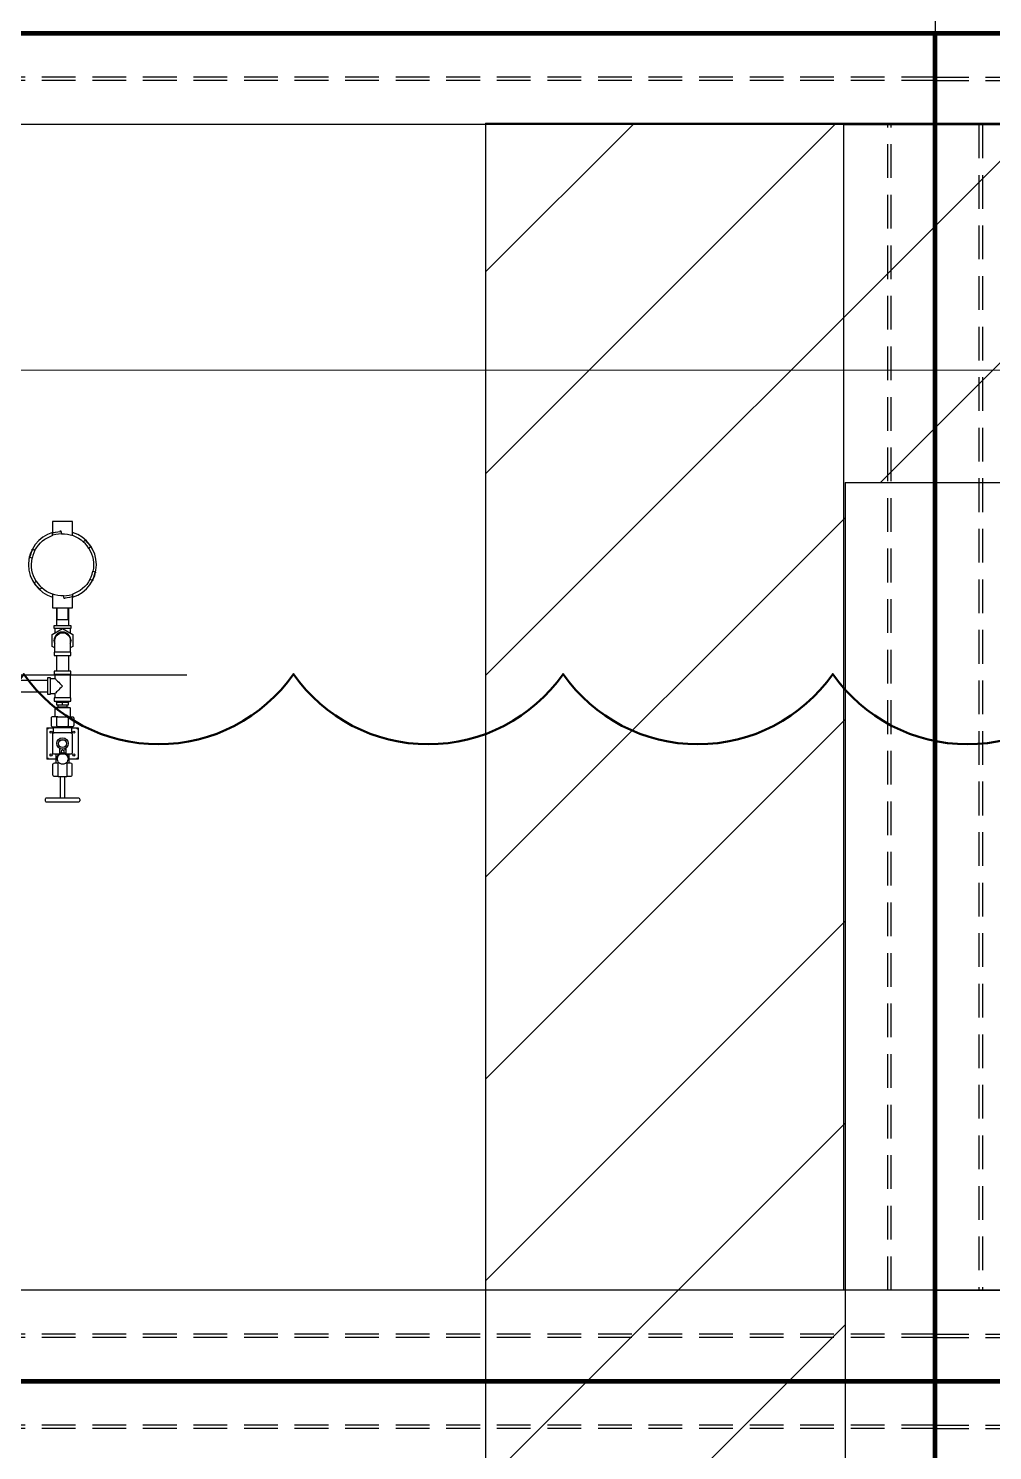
# Model space of a CAD drawing. Header units: millimetres. Extents: x -300 to 383236, y -195106 to -144646.
# Drawn here: x 26976 to 29121, y -176856 to -173691 of the extents above; entities that cross this region are included whole.
import ezdxf

# ---------------------------------------------------------------- set-up
doc = ezdxf.new("R2010")
doc.units = ezdxf.units.MM
doc.header["$LTSCALE"] = 60
for name, pattern in [('CENTER', [2, 1.25, -0.25, 0.25, -0.25]), ('CENTER2', [28.575, 19.05, -3.175, 3.175, -3.175]), ('HIDDEN', [0.375, 0.25, -0.125])]:
    doc.linetypes.add(name, pattern=pattern)
for name, color, linetype in [('1CEN', 20, 'CENTER'), ('C_TEXT_CONTAINER NO', 7, 'Continuous'), ('CENTER', 1, 'CENTER2'), ('CONTAINER', 2, 'Continuous')]:
    doc.layers.add(name, color=color, linetype=linetype)
doc.layers.add('C_REV', color=4, linetype='Continuous', lineweight=50)
doc.layers.add('EQUIPMENT', color=253, linetype='Continuous', lineweight=0)

# ---------------------------------------------------------------- blocks, each defined once
blk = doc.blocks.new('A$C44261593')
h = blk.add_hatch()
h.set_pattern_fill('ANSI31', color=253, scale=100)
h.set_pattern_definition([(45, (0, -50460), (-224.5064, 224.5064), [])])
edge = h.paths.add_edge_path()
edge.add_line((-58347, -14256), (-58347, -14056))
edge.add_line((-58347, -14056), (-57547, -14056))
edge.add_line((-57547, -14056), (-57547, -15056))
edge.add_line((-57547, -15056), (-60547, -15056))
edge.add_line((-60547, -15056), (-60547, -31056))
edge.add_line((-60547, -31056), (-57647, -31056))
edge.add_line((-57647, -31056), (-57647, -32268))
edge.add_line((-57647, -32268), (-43347, -32268))
edge.add_line((-43347, -32268), (-43347, -29256))
edge.add_line((-43347, -29256), (-34347, -29256))
edge.add_line((-34347, -29256), (-34347, -14206))
edge.add_line((-34347, -14206), (-33547, -14206))
edge.add_line((-33547, -14206), (-33547, -29256))
edge.add_line((-33547, -29256), (-30497, -29256))
edge.add_line((-30497, -29256), (-30497, -30056))
edge.add_line((-30497, -30056), (-30547, -30056))
edge.add_line((-30547, -30056), (-30547, -34906))
edge.add_line((-30547, -34906), (-30569.2, -34906))
edge.add_arc((-31589.7, -35133.7), 1045.6, 12.5777, 76.5787)
edge.add_line((-31347, -34116.7), (-31347, -30056))
edge.add_line((-31347, -30056), (-42547, -30056))
edge.add_line((-42547, -30056), (-42547, -34906))
edge.add_line((-42547, -34906), (-43347, -34906))
edge.add_line((-43347, -34906), (-43347, -33068))
edge.add_line((-43347, -33068), (-57647, -33068))
edge.add_line((-57647, -33068), (-57647, -34906))
edge.add_line((-57647, -34906), (-58447, -34906))
edge.add_line((-58447, -34906), (-58447, -31856))
edge.add_line((-58447, -31856), (-66197, -31856))
edge.add_line((-66197, -31856), (-66197, -31056))
edge.add_line((-66197, -31056), (-61347, -31056))
edge.add_line((-61347, -31056), (-61347, -14256))
edge.add_line((-61347, -14256), (-58347, -14256))
at = {"color": 253}
for p, q in [((-43347, -29256), (-34347, -29256)), ((-43347, -29256), (-43347, -32268)), ((-42547, -30056), (-31347, -30056)), ((-42547, -30056), (-42547, -34906))]:
    blk.add_line(p, q, dxfattribs=at)
blk = doc.blocks.new('15M')
at = {"linetype": 'HIDDEN', "ltscale": 5}
for p, q in [((-110087.1, -152171.1), (-95087.1, -152171.1)), ((-110087.1, -152178.6), (-95087.1, -152178.6)), ((-109989.3, -152276.4), (-109989.3, -154870.4)), ((-109981.8, -152276.4), (-109981.8, -154870.4)), ((-110087.1, -154968.1), (-95087.1, -154968.1)), ((-110087.1, -154975.6), (-95087.1, -154975.6))]:
    blk.add_line(p, q, dxfattribs=at)
for points in [[(-110087.1, -152276.4), (-95087.1, -152276.4), (-95087.1, -152073.4), (-110087.1, -152073.4)], [(-109884.1, -154870.4), (-110087.1, -154870.4), (-110087.1, -152276.4), (-109884.1, -152276.4)], [(-110087.1, -154870.4), (-95087.1, -154870.4), (-95087.1, -155073.4), (-110087.1, -155073.4)]]:
    blk.add_lwpolyline(points, close=True)
blk = doc.blocks.new('6M')
at = {"linetype": 'HIDDEN', "ltscale": 5}
for p, q in [((-110087.1, -162157.8), (-104087.1, -162157.8)), ((-110087.1, -162165.3), (-104087.1, -162165.3)), ((-109989.3, -162263), (-109989.3, -164857)), ((-109981.8, -162263), (-109981.8, -164857)), ((-104192.3, -162263), (-104192.3, -164857)), ((-104184.8, -162263), (-104184.8, -164857)), ((-110087.1, -164954.8), (-104087.1, -164954.8)), ((-110087.1, -164962.3), (-104087.1, -164962.3))]:
    blk.add_line(p, q, dxfattribs=at)
for points in [[(-110087.1, -162263), (-104087.1, -162263), (-104087.1, -162060), (-110087.1, -162060)], [(-109884.1, -164857), (-110087.1, -164857), (-110087.1, -162263), (-109884.1, -162263)], [(-104290.1, -164857), (-104087.1, -164857), (-104087.1, -162263), (-104290.1, -162263)], [(-110087.1, -164857), (-104087.1, -164857), (-104087.1, -165060), (-110087.1, -165060)]]:
    blk.add_lwpolyline(points, close=True)

msp = doc.modelspace()

# ---------------------------------------------------------------- linework, layer by layer
at = {"layer": '1CEN', "color": 1, "ltscale": 50}
for p, q in [((28993, -154202.1), (28993, -183702.1)), ((3993, -173702.1), (56993, -173702.1)), ((3993, -176702.1), (56993, -176702.1))]:
    msp.add_line(p, q, dxfattribs=at)
at = {"layer": 'C_REV'}
msp.add_lwpolyline([(35365.3, -175128.3, -0.520567), (34765.3, -175128.3, -0.520567), (34165.3, -175128.3, -0.520567), (33565.3, -175128.3, -0.520567), (32965.3, -175128.3, -0.520567), (32365.3, -175128.3, -0.520567), (31765.3, -175128.3, -0.520567), (31165.3, -175128.3, -0.520567), (30565.3, -175128.3, -0.520567), (29965.3, -175128.3, -0.520567), (29365.3, -175128.3, -0.520567), (28765.3, -175128.3, -0.520567), (28165.3, -175128.3, -0.520567), (27565.3, -175128.3, -0.520567), (26965.3, -175128.3, -0.520567), (26365.3, -175128.3, -0.520567), (25765.3, -175128.3, -0.520567), (25165.3, -175128.3, -0.520567), (24565.3, -175128.3, -0.520567), (23965.3, -175128.3, -0.520567), (23365.3, -175128.3, -0.520567), (22765.3, -175128.3, -0.520567)], format="xyb", dxfattribs=at)
at = {"layer": 'C_TEXT_CONTAINER NO'}
msp.add_lwpolyline([(28993, -173702.1), (34993, -173702.1), (34993, -176702.1), (28993, -176702.1)], close=True, dxfattribs=at)
at = {"layer": 'CENTER', "color": 253, "ltscale": 0.001}
msp.add_line((23657.6, -175129.7), (27328.4, -175129.7), dxfattribs=at)
at = {"layer": 'CONTAINER', "const_width": 10}
for points in [[(13993, -173702.1), (28993, -173702.1), (28993, -176702.1), (13993, -176702.1)], [(28993, -173702.1), (34993, -173702.1), (34993, -176702.1), (28993, -176702.1)], [(13993, -179702.1), (28993, -179702.1), (28993, -176702.1), (13993, -176702.1)], [(28993, -179702.1), (34993, -179702.1), (34993, -176702.1), (28993, -176702.1)]]:
    msp.add_lwpolyline(points, close=True, dxfattribs=at)
at = {"layer": 'EQUIPMENT'}
msp.add_lwpolyline([(13343, -174452.1), (35743, -174452.1), (35743, -157952.1), (13343, -157952.1)], close=True, dxfattribs=at)
at = {"layer": 'EQUIPMENT', "color": 253, "lineweight": 25}
for points in [[(27073.9, -174819.8), (27073.9, -174788.9), (27073.1, -174788.9), (27072.3, -174788.9), (27070.4, -174788.9), (27067.8, -174788.9), (27064.9, -174788.9), (27061.4, -174788.9), (27057.7, -174788.9), (27053.5, -174788.9), (27049.2, -174788.9), (27045.3, -174788.9), (27041.3, -174788.9), (27037.9, -174788.9), (27035, -174788.9), (27032.6, -174788.9), (27030.7, -174788.9), (27029.7, -174788.9), (27029.4, -174788.9), (27029.4, -174812.9, 0.742501), (27029.4, -174957.1)], [(27029.4, -174950.5), (27029.4, -174981), (27029.7, -174981), (27030.7, -174981), (27032.6, -174981), (27035, -174981), (27037.9, -174981), (27041.3, -174981), (27045.3, -174981), (27049.2, -174981), (27053.5, -174981), (27057.7, -174981), (27061.4, -174981), (27064.9, -174981), (27067.8, -174981), (27070.4, -174981), (27072.3, -174981), (27073.1, -174981), (27073.9, -174981), (27073.9, -174957.1, 0.735147), (27073.9, -174812.9)], [(27068.8, -175060.3, 0.813568), (27038.1, -175040), (27036, -175042.9), (27034.4, -175046), (27033.1, -175049.5), (27032.8, -175053.5), (27033.1, -175056.9), (27034.4, -175060.3)], [(27034.4, -175079.6), (27034.4, -175074.1), (27034.4, -175070.1), (27034.4, -175066.7), (27034.4, -175063.5), (27034.4, -175060.6), (27034.4, -175058.2), (27034.4, -175056.4), (27034.4, -175054.8), (27034.4, -175053.7), (27034.4, -175053.5, -1.005816), (27068.8, -175053.5), (27068.8, -175053.7), (27068.8, -175054.8), (27068.8, -175056.4), (27068.8, -175058.2), (27068.8, -175060.6), (27068.8, -175063.5), (27068.8, -175066.7), (27068.8, -175070.1), (27068.8, -175074.1), (27068.8, -175079.6)], [(27039.2, -175317), (27039.2, -175313.8, -0.861923), (27064.6, -175313.8), (27064.6, -175317)]]:
    msp.add_lwpolyline(points, format="xyb", dxfattribs=at)
for points in [[(26990.2, -174852.6), (26993.7, -174847.1), (26997.7, -174841.5), (27002.1, -174836.5), (27007.2, -174832), (27012.2, -174828.3), (27018, -174824.9), (27023.8, -174821.7), (27030.2, -174819.3)], [(27029.4, -174819.8), (27029.4, -174814)], [(27049, -174815.9), (27055.6, -174816.1), (27062.5, -174816.9), (27068.8, -174818.2), (27075.2, -174820.1), (27081, -174823), (27087.1, -174825.6), (27092.6, -174829.6), (27097.7, -174833.6)], [(27110.1, -174848.4), (27113.3, -174854.2), (27115.9, -174860.3), (27118, -174866.7), (27119.6, -174873), (27120.2, -174879.6), (27120.4, -174886.5), (27120.2, -174893.1), (27118.8, -174899.5)], [(26992.9, -174921.7), (26989.7, -174915.9), (26987.1, -174909.8), (26985, -174903.4), (26983.4, -174897.1), (26982.6, -174890.5), (26982.3, -174883.9), (26983.1, -174877.2), (26983.9, -174870.6)], [(27112.5, -174917.5), (27109, -174923.3), (27105.3, -174928.6), (27100.8, -174933.3), (27095.8, -174937.8), (27090.5, -174942.1), (27085, -174945.5), (27078.9, -174948.4), (27072.8, -174950.8)], [(27053.7, -174954), (27047.4, -174954), (27040.8, -174953.4), (27034.2, -174951.9), (27027.8, -174950), (27021.7, -174947.4), (27015.6, -174944.2), (27010.4, -174940.7), (27005.3, -174936.2)], [(27073.9, -174950.5), (27073.9, -174956.4)], [(27038.1, -174981), (27038.1, -175020.1)], [(27038.9, -174981), (27038.9, -175006.4), (27039.2, -175006.4), (27040.2, -175006.4), (27042.1, -175006.4), (27044.2, -175006.4), (27046.9, -175006.4), (27050, -175006.4), (27052.9, -175006.4), (27056.1, -175006.4), (27058.5, -175006.4), (27061.2, -175006.4), (27062.7, -175006.4), (27063.5, -175006.4), (27064.3, -175006.4), (27064.3, -174981)], [(27064.9, -174981), (27064.9, -175020.1)], [(27034.4, -175069.9), (27028.3, -175066.7), (27028.3, -175040), (27051.6, -175026.7), (27074.4, -175040), (27074.4, -175066.7), (27068.8, -175069.9)], [(27051.4, -175027), (27047.4, -175027), (27044.2, -175027), (27041, -175027), (27038.1, -175027), (27036, -175027), (27034.4, -175027), (27033.1, -175027), (27032.8, -175027), (27032.8, -175020.1), (27033.1, -175020.1), (27034.4, -175020.1), (27036, -175020.1), (27038.1, -175020.1), (27041, -175020.1), (27044.2, -175020.1), (27047.7, -175020.1), (27051.6, -175020.1), (27055.1, -175020.1), (27058.5, -175020.1), (27061.7, -175020.1), (27064.6, -175020.1), (27066.7, -175020.1), (27068.8, -175020.1), (27069.6, -175020.1), (27069.9, -175020.1), (27069.9, -175027), (27069.6, -175027), (27068.8, -175027), (27066.7, -175027), (27064.6, -175027), (27061.9, -175027), (27058.8, -175027), (27055.3, -175027), (27051.9, -175027)], [(27034.4, -175027), (27034.4, -175032.8), (27034.4, -175036.5)], [(27041, -175037.8), (27041.8, -175036.5), (27043.4, -175036.5)], [(27059.6, -175036.5), (27061.2, -175036.5), (27061.7, -175037.8)], [(27068.8, -175027), (27068.8, -175032.8), (27068.8, -175036.5)], [(27032.8, -175054.8), (27032.3, -175053.5), (27032.8, -175052.1)], [(27069.9, -175052.1), (27070.7, -175053.5), (27069.9, -175054.8)], [(27038.1, -175086.8), (27038.1, -175121.7)], [(27064.9, -175086.8), (27064.9, -175121.7)], [(27018.3, -175168.3), (26910.3, -175168.3), (26910.3, -175168), (26910.3, -175167), (26910.3, -175165.4), (26910.3, -175163.3), (26910.3, -175160.6), (26910.3, -175158), (26910.3, -175155.1), (26910.3, -175151.9), (26910.3, -175149.2), (26910.3, -175146.9), (26910.3, -175144.5), (26910.3, -175142.9), (26910.3, -175142.1), (26910.3, -175141.6), (27018.3, -175141.6)], [(27024.9, -175137.9), (27034.4, -175137.9), (27034.4, -175138.1), (27035.5, -175138.9), (27036.5, -175140), (27038.1, -175141.6), (27040.5, -175143.9), (27042.9, -175146.3), (27045.5, -175149), (27048.5, -175151.9), (27051.6, -175155.1), (27048.5, -175158), (27045.5, -175160.6), (27042.9, -175163.5), (27040.5, -175166.2), (27038.1, -175168), (27036.5, -175169.9), (27035.5, -175171.2), (27034.4, -175171.7), (27034.4, -175172.3), (27024.9, -175172.3)], [(27034.4, -175128.6), (27034.4, -175137.9)], [(27068.8, -175128.6), (27068.8, -175181.2)], [(27034.4, -175172.3), (27034.4, -175181.2)], [(27061.9, -175201.1), (27068.3, -175203.5), (27068, -175203.5), (27067.2, -175203.5), (27065.1, -175203.5), (27062.7, -175203.5), (27059.8, -175203.5), (27056.7, -175203.5), (27053.2, -175203.5), (27049.8, -175203.5), (27046.1, -175203.5), (27042.9, -175203.5), (27040.2, -175203.5), (27037.6, -175203.5), (27036, -175203.5), (27034.7, -175203.5), (27034.4, -175203.5), (27040.8, -175201.1)], [(27034.4, -175203.5), (27034.4, -175223.3)], [(27037.9, -175188.4), (27037.9, -175190.2)], [(27037.9, -175191.3), (27037.9, -175190.2), (27038.1, -175190.2), (27039.2, -175190.2), (27040.8, -175190.2), (27042.9, -175190.2), (27045.5, -175190.2), (27048.5, -175190.2), (27051.6, -175190.2), (27054.5, -175190.2), (27057.2, -175190.2), (27059.8, -175190.2), (27061.9, -175190.2), (27063.5, -175190.2), (27064.6, -175190.2), (27064.9, -175190.2), (27064.9, -175191.3)], [(27051.6, -175196.9), (27064.9, -175196.9), (27064.9, -175191.3), (27058.5, -175191.3), (27057.7, -175191.3), (27051.6, -175191.3), (27045.3, -175191.3), (27044.2, -175191.3), (27037.9, -175191.3), (27037.9, -175196.9), (27051.6, -175196.9), (27051.6, -175191.3)], [(27040.8, -175196.9), (27040.8, -175201.1), (27041, -175201.1), (27042.4, -175201.1), (27044, -175201.1), (27046.1, -175201.1), (27048.7, -175201.1), (27051.6, -175201.1), (27054, -175201.1), (27056.7, -175201.1), (27058.8, -175201.1), (27060.9, -175201.1), (27061.7, -175201.1), (27061.9, -175201.1), (27061.9, -175196.9)], [(27064.9, -175188.4), (27064.9, -175190.2)], [(27068.3, -175203.5), (27068.3, -175223.3)], [(27040.8, -175223.3), (27029.7, -175223.3), (27028.3, -175223.3), (27027, -175224.1), (27026.5, -175225.2), (27026.2, -175226.5), (27026.2, -175242.4), (27026.5, -175243.2), (27027, -175244.5), (27028.3, -175245.3), (27029.7, -175245.5), (27040.8, -175245.5), (27039.7, -175245.3), (27039.2, -175244.5), (27038.9, -175243.2), (27038.9, -175242.4), (27038.9, -175226.5), (27038.9, -175225.2), (27039.2, -175224.1), (27039.7, -175223.3), (27040.8, -175223.3), (27062.5, -175223.3), (27063, -175223.3), (27063.5, -175224.1), (27064.1, -175225.2), (27064.1, -175226.5), (27064.1, -175242.4), (27064.1, -175243.2), (27063.5, -175244.5), (27063, -175245.3), (27062.5, -175245.5), (27040.8, -175245.5)], [(27062.5, -175223.3), (27073.1, -175223.3), (27074.4, -175223.3), (27075.7, -175224.1), (27076.2, -175225.2), (27076.8, -175226.5), (27076.8, -175242.4), (27076.2, -175243.2), (27075.7, -175244.5), (27074.4, -175245.3), (27073.1, -175245.5), (27062.5, -175245.5)], [(27019.9, -175250.8), (27018.6, -175250), (27017.5, -175248.7), (27016.7, -175247.9), (27016.7, -175247.7), (27031.3, -175247.7)], [(27016.7, -175247.7), (27016.7, -175317.5), (27017.5, -175316.7), (27018.6, -175315.7), (27019.9, -175314.3)], [(27042.1, -175306.7), (27033.1, -175306.7), (27031.8, -175306.4), (27031, -175305.9), (27030.2, -175304.8), (27029.9, -175303.5), (27029.9, -175261.9), (27030.2, -175260.6), (27031, -175259.8), (27031.8, -175259), (27033.1, -175258.8)], [(27032.8, -175245.5), (27032.8, -175246.9)], [(27069.6, -175258.8), (27070.9, -175259), (27072, -175259.8), (27072.5, -175260.6), (27072.8, -175261.9), (27072.8, -175303.5), (27072.5, -175304.8), (27072, -175305.9), (27070.9, -175306.4), (27069.6, -175306.7), (27061.4, -175306.7)], [(27069.9, -175245.5), (27069.9, -175246.9)], [(27071.5, -175247.7), (27086.6, -175247.7)], [(27083.4, -175250.8), (27084.2, -175250), (27085.5, -175248.7), (27086.3, -175247.9), (27086.6, -175247.7), (27086.6, -175317.5), (27086.3, -175317.5), (27085.5, -175316.7), (27084.2, -175315.7), (27083.4, -175314.3)], [(27046.9, -175297.1), (27045.8, -175296.3), (27045.3, -175295.5), (27045.3, -175295), (27045.3, -175293.7)], [(27045.3, -175304.5), (27045.3, -175295)], [(27055.3, -175303.2), (27055.3, -175300.8), (27055.1, -175299.3), (27054, -175298.2), (27052.4, -175297.7), (27050.8, -175297.7), (27049.8, -175298.2), (27048.7, -175299.3), (27048.2, -175300.8), (27048.2, -175303.2)], [(27056.9, -175297.1), (27058, -175296.3), (27058.5, -175295.5), (27058.5, -175295), (27058.5, -175304.5)], [(27058.5, -175293.2), (27058.5, -175295)], [(27037.3, -175317.5), (27016.7, -175317.5)], [(27037.3, -175325.7), (27037.3, -175306.7)], [(27042.6, -175356.4), (27060.1, -175356.4), (27060.9, -175355.9), (27061.4, -175355.3), (27061.7, -175354), (27061.9, -175353.2), (27061.9, -175328.9), (27061.7, -175327.8), (27061.4, -175326.8), (27060.9, -175326.2), (27060.1, -175325.7), (27068.8, -175325.7), (27070.4, -175326.2), (27071.5, -175326.8), (27072.3, -175327.8), (27072.5, -175328.9), (27072.5, -175353.2), (27072.3, -175354), (27071.5, -175355.3), (27070.4, -175355.9), (27068.8, -175356.4), (27060.1, -175356.4)], [(27044.2, -175325.7), (27042.6, -175325.7)], [(27060.1, -175325.7), (27059.6, -175325.7)], [(27065.9, -175325.7), (27065.9, -175306.7)], [(27086.6, -175317.5), (27065.9, -175317.5)], [(27046.9, -175404), (27046.9, -175356.4)], [(27056.4, -175404), (27056.4, -175356.4)]]:
    msp.add_lwpolyline(points, dxfattribs=at)
for points in [[(27030.7, -174812.7), (27031, -174813.7), (27036, -174812.4), (27041, -174811.4), (27046.6, -174810.8), (27046.1, -174809.8), (27047.7, -174809.8), (27049, -174815.9), (27042.6, -174816.7), (27036.3, -174817.7), (27030.2, -174819.3), (27029.1, -174812.9)], [(26984.2, -174850.5), (26990.2, -174852.6), (26987.9, -174858.5), (26985.5, -174864.5), (26983.9, -174870.6), (26977.8, -174868.2), (26978.3, -174866.9), (26979.1, -174867.5), (26980.7, -174862.2), (26982.6, -174857.1), (26985, -174852.4), (26983.6, -174852.1)], [(27114.9, -174844.2), (27110.1, -174848.4), (27106.4, -174843.1), (27102.4, -174838.1), (27097.7, -174833.6), (27102.7, -174829.6), (27103.7, -174830.9), (27103, -174831.5), (27106.4, -174835.2), (27110.1, -174839.4), (27113.3, -174843.6), (27114.1, -174842.8)], [(26988.1, -174925.7), (26992.9, -174921.7), (26996.6, -174927), (27000.8, -174931.7), (27005.3, -174936.2), (27000, -174940.5), (26999.2, -174939.4), (27000, -174938.4), (26996.3, -174934.7), (26992.9, -174931), (26989.7, -174926.5), (26988.9, -174927)], [(27118.6, -174919.8), (27112.5, -174917.5), (27115.1, -174911.9), (27117.2, -174905.8), (27118.8, -174899.5), (27124.9, -174901.6), (27124.7, -174903.2), (27123.6, -174902.9), (27122, -174907.9), (27120.2, -174913), (27118.3, -174917.7), (27119.1, -174918.3)], [(27072.3, -174957.4), (27072.3, -174956.6), (27066.7, -174957.9), (27061.7, -174958.7), (27056.4, -174959), (27056.7, -174960.3), (27055.1, -174960.3), (27053.7, -174954), (27060.1, -174953.7), (27066.4, -174952.4), (27072.8, -174950.8), (27073.9, -174957.1)], [(27032.8, -175086.8), (27033.1, -175086.8), (27034.4, -175086.8), (27036, -175086.8), (27038.1, -175086.8), (27041, -175086.8), (27044.2, -175086.8), (27047.7, -175086.8), (27051.6, -175086.8), (27055.1, -175086.8), (27058.5, -175086.8), (27061.7, -175086.8), (27064.6, -175086.8), (27066.7, -175086.8), (27068.8, -175086.8), (27069.6, -175086.8), (27069.9, -175086.8), (27069.9, -175079.6), (27069.6, -175079.6), (27068.8, -175079.6), (27066.7, -175079.6), (27064.6, -175079.6), (27061.7, -175079.6), (27058.5, -175079.6), (27055.1, -175079.6), (27051.6, -175079.6), (27047.7, -175079.6), (27044.2, -175079.6), (27041, -175079.6), (27038.1, -175079.6), (27036, -175079.6), (27034.4, -175079.6), (27033.1, -175079.6), (27032.8, -175079.6)], [(27024.9, -175173.3), (27024.9, -175173), (27024.9, -175172.3), (27024.9, -175170.1), (27024.9, -175168), (27024.9, -175165.1), (27024.9, -175161.9), (27024.9, -175158.5), (27024.9, -175155.1), (27024.9, -175151.1), (27024.9, -175147.6), (27024.9, -175144.5), (27024.9, -175142.1), (27024.9, -175139.4), (27024.9, -175137.9), (27024.9, -175136.8), (27024.9, -175136.3), (27018.3, -175136.3), (27018.3, -175136.8), (27018.3, -175137.9), (27018.3, -175139.4), (27018.3, -175142.1), (27018.3, -175144.5), (27018.3, -175147.6), (27018.3, -175151.1), (27018.3, -175155.1), (27018.3, -175158.5), (27018.3, -175161.9), (27018.3, -175165.1), (27018.3, -175168), (27018.3, -175170.1), (27018.3, -175172.3), (27018.3, -175173), (27018.3, -175173.3)], [(27032.8, -175128.6), (27033.1, -175128.6), (27034.4, -175128.6), (27036, -175128.6), (27038.1, -175128.6), (27041, -175128.6), (27044.2, -175128.6), (27047.7, -175128.6), (27051.6, -175128.6), (27055.1, -175128.6), (27058.5, -175128.6), (27061.7, -175128.6), (27064.6, -175128.6), (27066.7, -175128.6), (27068.8, -175128.6), (27069.6, -175128.6), (27069.9, -175128.6), (27069.9, -175121.7), (27069.6, -175121.7), (27068.8, -175121.7), (27066.7, -175121.7), (27064.6, -175121.7), (27061.7, -175121.7), (27058.5, -175121.7), (27055.1, -175121.7), (27051.6, -175121.7), (27047.7, -175121.7), (27044.2, -175121.7), (27041, -175121.7), (27038.1, -175121.7), (27036, -175121.7), (27034.4, -175121.7), (27033.1, -175121.7), (27032.8, -175121.7)], [(27032.8, -175188.4), (27033.1, -175188.4), (27034.4, -175188.4), (27036, -175188.4), (27038.1, -175188.4), (27041, -175188.4), (27044.2, -175188.4), (27047.7, -175188.4), (27051.6, -175188.4), (27055.1, -175188.4), (27058.5, -175188.4), (27061.7, -175188.4), (27064.6, -175188.4), (27066.7, -175188.4), (27068.8, -175188.4), (27069.6, -175188.4), (27069.9, -175188.4), (27069.9, -175181.2), (27069.6, -175181.2), (27068.8, -175181.2), (27066.7, -175181.2), (27064.6, -175181.2), (27061.7, -175181.2), (27058.5, -175181.2), (27055.1, -175181.2), (27051.6, -175181.2), (27047.7, -175181.2), (27044.2, -175181.2), (27041, -175181.2), (27038.1, -175181.2), (27036, -175181.2), (27034.4, -175181.2), (27033.1, -175181.2), (27032.8, -175181.2)], [(27055.1, -175258.8), (27051.6, -175258.8), (27047.7, -175258.8), (27033.1, -175258.8), (27032.3, -175258.8), (27031.5, -175258.8), (27031.3, -175258.8), (27031.3, -175246.9), (27031.5, -175246.9), (27032.8, -175246.9), (27034.4, -175246.9), (27036.5, -175246.9), (27039.2, -175246.9), (27042.4, -175246.9), (27045.8, -175246.9), (27049.8, -175246.9), (27053.2, -175246.9), (27056.9, -175246.9), (27060.4, -175246.9), (27063.5, -175246.9), (27066.2, -175246.9), (27068.8, -175246.9), (27070.4, -175246.9), (27071.2, -175246.9), (27071.5, -175246.9), (27071.5, -175258.8), (27071.2, -175258.8), (27070.7, -175258.8), (27069.6, -175258.8)], [(27040.8, -175353.2), (27041, -175354), (27041.3, -175355.3), (27042.1, -175355.9), (27042.6, -175356.4), (27034.2, -175356.4), (27032.6, -175355.9), (27031.5, -175355.3), (27030.7, -175354), (27030.2, -175353.2), (27030.2, -175328.9), (27030.7, -175327.8), (27031.5, -175326.8), (27032.6, -175326.2), (27034.2, -175325.7), (27042.6, -175325.7), (27042.1, -175326.2), (27041.3, -175326.8), (27041, -175327.8), (27040.8, -175328.9)], [(27051.9, -175306.1), (27048.7, -175306.4), (27045.8, -175307.5), (27043.4, -175309), (27041.3, -175310.9), (27040.2, -175313), (27039.2, -175315.7), (27039.2, -175318.6), (27040.2, -175320.9), (27041.3, -175323.3), (27043.4, -175325.2), (27045.8, -175326.8), (27048.7, -175327.8), (27051.9, -175328.1), (27054.8, -175327.8), (27058, -175326.8), (27060.1, -175325.2), (27062.5, -175323.3), (27063.5, -175320.9), (27064.6, -175318.6), (27064.6, -175315.7), (27063.5, -175313), (27062.5, -175310.9), (27060.1, -175309), (27058, -175307.5), (27054.8, -175306.4)], [(27086.6, -175413.6), (27086.3, -175413.6), (27085, -175413.6), (27083.4, -175413.6), (27080.7, -175413.6), (27077.8, -175413.6), (27074.4, -175413.6), (27070.4, -175413.6), (27065.9, -175413.6), (27061.4, -175413.6), (27056.4, -175413.6), (27051.6, -175413.6), (27046.6, -175413.6), (27041.8, -175413.6), (27037.1, -175413.6), (27032.6, -175413.6), (27028.6, -175413.6), (27024.9, -175413.6), (27022, -175413.6), (27019.9, -175413.6), (27018, -175413.6), (27017, -175413.6), (27016.7, -175413.6), (27015.4, -175413), (27014.3, -175412.5), (27013.5, -175411.2), (27013.5, -175410.4), (27013.5, -175407.2), (27013.5, -175405.9), (27014.3, -175404.6), (27015.4, -175404), (27016.7, -175404), (27017, -175404), (27018, -175404), (27019.9, -175404), (27022, -175404), (27024.9, -175404), (27028.6, -175404), (27032.6, -175404), (27037.1, -175404), (27041.8, -175404), (27046.6, -175404), (27051.6, -175404), (27056.4, -175404), (27061.4, -175404), (27065.9, -175404), (27070.4, -175404), (27074.4, -175404), (27077.8, -175404), (27080.7, -175404), (27083.4, -175404), (27085, -175404), (27086.3, -175404), (27086.6, -175404), (27087.3, -175404), (27088.7, -175404.6), (27089.5, -175405.9), (27089.7, -175407.2), (27089.7, -175410.4), (27089.5, -175411.2), (27088.7, -175412.5), (27087.3, -175413)]]:
    msp.add_lwpolyline(points, close=True, dxfattribs=at)
for centre, radius in [((27026, -175257.5), 2.38), ((27051.4, -175282.6), 12.7), ((27076.8, -175257.5), 2.38), ((27051.4, -175282.8), 9.04), ((27051.5, -175282.9), 8.7), ((27026, -175308.3), 2.38), ((27076.8, -175308.3), 2.38)]:
    msp.add_circle(centre, radius, dxfattribs=at)

# ---------------------------------------------------------------- block references
for name, p in [('A$C44261593', (71340, -144646.1)), ('6M', (139080, -11642.1)), ('6M', (139080, -14642.1))]:
    msp.add_blockref(name, p)
at = {"rotation": 180}
for p in [(-81094.1, -328775.5), (-81094.1, -331775.5)]:
    msp.add_blockref('15M', p, dxfattribs=at)

doc.saveas('drawing.dxf')
